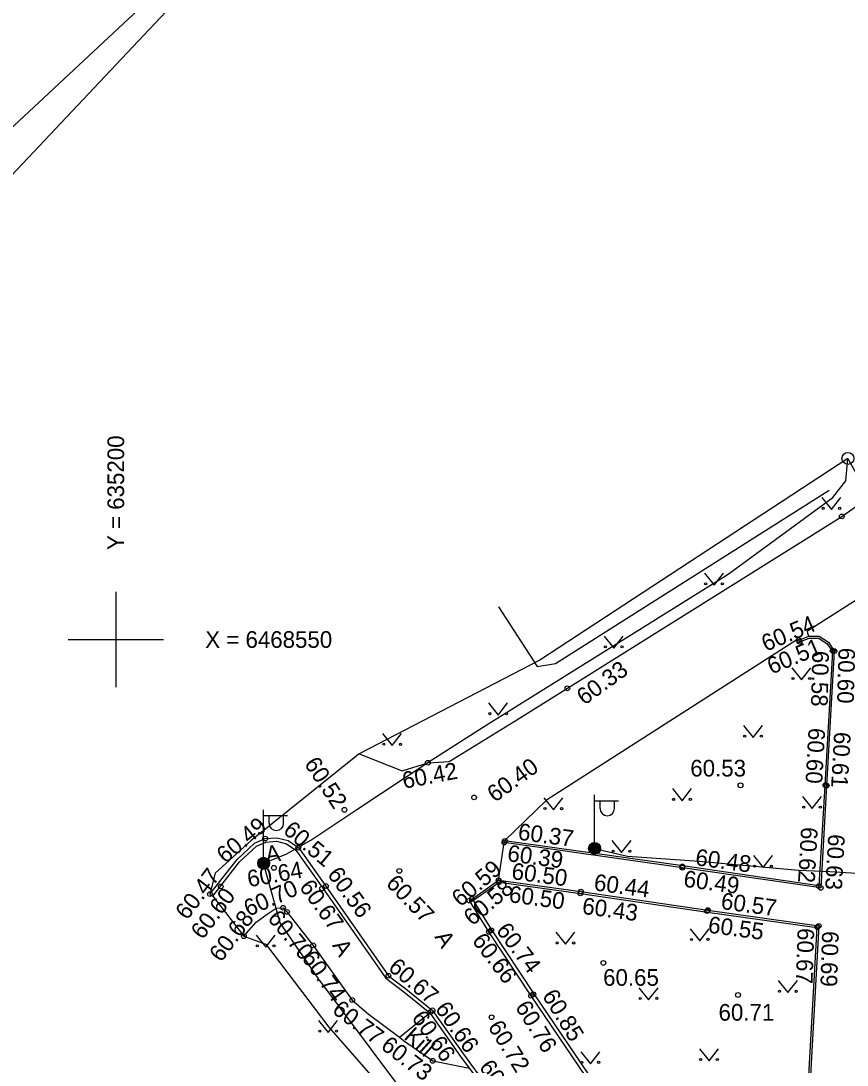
# Model space of a CAD drawing. Extents: x 634915 to 636012, y 6468014 to 6469078.
# Drawn here: x 635196.01 to 635230.74, y 6468532.12 to 6468575.99 of the extents above; entities that cross this region are included whole.
import ezdxf

# ---------------------------------------------------------------- set-up
doc = ezdxf.new("R2010")
doc.units = 0
for name, color, linetype in [('HALJASTUS', 7, 'Continuous'), ('KORGUS-EH2000', 7, 'Continuous'), ('MOOTPIIR', 7, 'Continuous'), ('MPKAABEL', 7, 'Continuous'), ('PIIR', 7, 'Continuous'), ('POST', 7, 'Continuous'), ('TEE', 7, 'Continuous'), ('VORK', 7, 'Continuous')]:
    doc.layers.add(name, color=color, linetype=linetype)

msp = doc.modelspace()

# ---------------------------------------------------------------- linework, layer by layer
at = {"layer": 'HALJASTUS'}
for p, q in [((635229.672, 6468555.961), (635230.077, 6468555.456)), ((635230.077, 6468555.456), (635230.472, 6468555.961)), ((635224.737, 6468552.791), (635225.142, 6468552.286)), ((635225.142, 6468552.286), (635225.537, 6468552.791)), ((635220.523, 6468550.142), (635220.928, 6468549.637)), ((635220.928, 6468549.637), (635221.323, 6468550.142)), ((635228.41, 6468548.811), (635228.815, 6468548.306)), ((635228.815, 6468548.306), (635229.21, 6468548.811)), ((635215.667, 6468547.333), (635216.072, 6468546.828)), ((635216.072, 6468546.828), (635216.467, 6468547.333)), ((635226.379, 6468546.392), (635226.784, 6468545.887)), ((635226.784, 6468545.887), (635227.179, 6468546.392)), ((635211.213, 6468546.049), (635211.618, 6468545.544)), ((635211.618, 6468545.544), (635212.013, 6468546.049)), ((635223.392, 6468543.734), (635223.797, 6468543.229)), ((635223.797, 6468543.229), (635224.192, 6468543.734)), ((635217.986, 6468543.345), (635218.391, 6468542.84)), ((635218.391, 6468542.84), (635218.786, 6468543.345)), ((635228.858, 6468543.405), (635229.263, 6468542.9)), ((635229.263, 6468542.9), (635229.658, 6468543.405)), ((635220.853, 6468541.553), (635221.258, 6468541.048)), ((635221.258, 6468541.048), (635221.653, 6468541.553)), ((635226.797, 6468540.926), (635227.202, 6468540.421)), ((635227.202, 6468540.421), (635227.597, 6468540.926)), ((635205.897, 6468537.581), (635206.302, 6468537.076)), ((635206.302, 6468537.076), (635206.697, 6468537.581)), ((635218.494, 6468537.7), (635218.899, 6468537.195)), ((635218.899, 6468537.195), (635219.294, 6468537.7)), ((635224.139, 6468537.85), (635224.544, 6468537.345)), ((635224.544, 6468537.345), (635224.939, 6468537.85)), ((635221.988, 6468535.371), (635222.393, 6468534.866)), ((635222.393, 6468534.866), (635222.788, 6468535.371)), ((635227.843, 6468535.669), (635228.248, 6468535.164)), ((635228.248, 6468535.164), (635228.643, 6468535.669)), ((635208.525, 6468533.997), (635208.93, 6468533.492)), ((635208.93, 6468533.492), (635209.325, 6468533.997)), ((635219.539, 6468532.682), (635219.944, 6468532.177)), ((635219.944, 6468532.177), (635220.339, 6468532.682)), ((635224.527, 6468532.802), (635224.932, 6468532.297)), ((635224.932, 6468532.297), (635225.327, 6468532.802))]:
    msp.add_line(p, q, dxfattribs=at)
msp.add_lwpolyline([(635216.09, 6468551.374), (635217.711, 6468548.87), (635218.477, 6468548.994), (635229.978, 6468556.278)], dxfattribs=at)
for centre, radius in [((635229.724, 6468555.511), 0.0428), ((635230.424, 6468555.511), 0.0452), ((635224.789, 6468552.341), 0.0428), ((635225.489, 6468552.341), 0.0452), ((635220.575, 6468549.693), 0.0428), ((635221.275, 6468549.693), 0.0452), ((635228.462, 6468548.362), 0.0428), ((635229.162, 6468548.362), 0.0452), ((635215.719, 6468546.884), 0.0428), ((635216.419, 6468546.884), 0.0452), ((635226.431, 6468545.942), 0.0428), ((635227.131, 6468545.942), 0.0452), ((635211.265, 6468545.599), 0.0428), ((635211.965, 6468545.599), 0.0452), ((635223.444, 6468543.284), 0.0428), ((635224.144, 6468543.284), 0.0452), ((635218.038, 6468542.896), 0.0428), ((635218.738, 6468542.896), 0.0452), ((635228.91, 6468542.955), 0.0428), ((635229.61, 6468542.955), 0.0452), ((635220.905, 6468541.104), 0.0428), ((635221.605, 6468541.104), 0.0452), ((635226.849, 6468540.476), 0.0428), ((635227.549, 6468540.476), 0.0452), ((635205.949, 6468537.131), 0.0428), ((635206.649, 6468537.131), 0.0452), ((635218.546, 6468537.251), 0.0428), ((635219.246, 6468537.251), 0.0452), ((635224.191, 6468537.4), 0.0428), ((635224.891, 6468537.4), 0.0452), ((635222.04, 6468534.921), 0.0428), ((635222.74, 6468534.921), 0.0452), ((635227.895, 6468535.219), 0.0428), ((635228.595, 6468535.219), 0.0452), ((635208.577, 6468533.547), 0.0428), ((635209.277, 6468533.547), 0.0452), ((635219.591, 6468532.233), 0.0428), ((635220.291, 6468532.233), 0.0452), ((635224.579, 6468532.352), 0.0428), ((635225.279, 6468532.352), 0.0452)]:
    msp.add_circle(centre, radius, dxfattribs=at)
at = {"layer": 'KORGUS-EH2000'}
for centre in [(635230.51, 6468555.17), (635228.703, 6468549.97), (635228.733, 6468549.908), (635230.129, 6468549.525), (635230.197, 6468549.512), (635218.98, 6468547.95), (635213.115, 6468544.822), (635226.255, 6468543.873), (635229.822, 6468543.88), (635229.874, 6468543.861), (635215.057, 6468543.366), (635209.61, 6468542.844), (635206.278, 6468541.636), (635216.328, 6468541.467), (635216.356, 6468541.54), (635207.673, 6468541.256), (635223.811, 6468540.465), (635206.646, 6468540.407), (635211.917, 6468540.279), (635223.814, 6468540.414), (635204.414, 6468539.624), (635208.83, 6468539.643), (635216.087, 6468539.883), (635216.102, 6468539.804), (635229.545, 6468539.639), (635203.959, 6468539.303), (635208.673, 6468539.545), (635219.523, 6468539.334), (635219.547, 6468539.41), (635229.626, 6468539.565), (635207.029, 6468538.73), (635214.86, 6468539.031), (635214.973, 6468539.1), (635207.194, 6468538.557), (635224.844, 6468538.589), (635224.884, 6468538.628), (635229.487, 6468537.914), (635229.54, 6468537.968), (635205.383, 6468537.533), (635215.682, 6468537.719), (635215.778, 6468537.785), (635208.296, 6468537.149), (635220.492, 6468536.41), (635211.458, 6468535.874), (635209.938, 6468534.853), (635217.453, 6468535.032), (635217.549, 6468535.095), (635226.149, 6468535.064), (635213.227, 6468534.346), (635213.311, 6468534.419), (635215.792, 6468534.128), (635213.32, 6468532.298)]:
    msp.add_circle(centre, 0.1, dxfattribs=at)
at = {"layer": 'MOOTPIIR'}
msp.add_lwpolyline([(635276.01, 6468562.368), (635242.378, 6468540.146), (635233.224, 6468553.288), (635230.769, 6468557.61), (635217.828, 6468549.131), (635210.23, 6468545.2), (635205.677, 6468541.542), (635204.184, 6468540.183), (635203.959, 6468539.303), (635204.077, 6468539.211), (635205.383, 6468537.533), (635206.312, 6468537.204), (635208.955, 6468533.709), (635214.126, 6468527.797)], dxfattribs=at)
at = {"layer": 'MPKAABEL'}
for points in [[(635247.089, 6468480.307), (635227.66, 6468510.691), (635226.25, 6468511.183), (635224.732, 6468513.25), (635222.539, 6468516.408), (635217.145, 6468524.147), (635211.818, 6468531.346), (635208.532, 6468535.733), (635206.913, 6468538.095), (635206.214, 6468540.6), (635207.163, 6468540.982), (635208.191, 6468541.565), (635210.124, 6468542.852), (635213.285, 6468544.95), (635215.572, 6468546.404), (635225.73, 6468552.741), (635230.134, 6468555.96), (635230.676, 6468556.665), (635230.769, 6468557.61)], [(635220.123, 6468541.222), (635221.507, 6468540.904), (635224.522, 6468540.685), (635228.692, 6468540.312), (635230.012, 6468540.253), (635232.686, 6468540.079), (635234.165, 6468539.617), (635235.379, 6468539.06)]]:
    msp.add_lwpolyline(points, dxfattribs=at)
at = {"layer": 'PIIR'}
for points in [[(635332.08, 6468687.29), (635316.16, 6468676.61), (635300.57, 6468664.83), (635286.03, 6468653.14), (635273.6, 6468642.68), (635255.89, 6468627.38), (635241.55, 6468614.27), (635227.22, 6468600.98), (635193, 6468569.06), (635161.75, 6468531.73), (635162.86, 6468530.72), (635132.26, 6468485.11), (635104.38, 6468437.96), (635061.25, 6468351.83), (635054.91, 6468337.03)], [(635194.44, 6468568.26), (635207.44, 6468582.05), (635227.22, 6468600.98), (635241.55, 6468614.27), (635255.89, 6468627.38), (635273.6, 6468642.68), (635286.03, 6468653.14), (635300.57, 6468664.83), (635316.16, 6468676.61), (635348.32, 6468627.48), (635305.49, 6468598.32), (635341.2, 6468547.43), (635377.42, 6468556.55), (635369.15, 6468578.33), (635371.53, 6468589.97), (635443.02, 6468636.29), (635459.58, 6468607.43), (635509.37, 6468465.57), (635505.89, 6468453.29)]]:
    msp.add_lwpolyline(points, dxfattribs=at)
at = {"layer": 'POST'}
for p, q in [((635220.123, 6468541.472), (635220.123, 6468543.472)), ((635220.123, 6468543.222), (635221.123, 6468543.222)), ((635220.35, 6468542.901), (635220.35, 6468543.222)), ((635220.962, 6468542.901), (635220.962, 6468543.222)), ((635206.214, 6468540.85), (635206.214, 6468542.85)), ((635206.214, 6468542.6), (635207.214, 6468542.6)), ((635206.441, 6468542.279), (635206.441, 6468542.6)), ((635207.053, 6468542.279), (635207.053, 6468542.6)), ((635220.123, 6468541.222), (635220.123, 6468541.222)), ((635206.214, 6468540.6), (635206.214, 6468540.6))]:
    msp.add_line(p, q, dxfattribs=at)
for centre, radius in [((635230.769, 6468557.61), 0.25), ((635220.123, 6468541.222), 0.25), ((635220.123, 6468541.222), 0.225), ((635220.123, 6468541.222), 0.2), ((635220.123, 6468541.222), 0.175), ((635220.123, 6468541.222), 0.15), ((635220.123, 6468541.222), 0.125), ((635220.123, 6468541.222), 0.1), ((635220.123, 6468541.222), 0.075), ((635220.123, 6468541.222), 0.05), ((635220.123, 6468541.222), 0.025), ((635206.214, 6468540.6), 0.25), ((635206.214, 6468540.6), 0.225), ((635206.214, 6468540.6), 0.2), ((635206.214, 6468540.6), 0.175), ((635206.214, 6468540.6), 0.15), ((635206.214, 6468540.6), 0.125), ((635206.214, 6468540.6), 0.1), ((635206.214, 6468540.6), 0.075), ((635206.214, 6468540.6), 0.05), ((635206.214, 6468540.6), 0.025)]:
    msp.add_circle(centre, radius, dxfattribs=at)
for centre in [(635220.656, 6468542.901), (635206.747, 6468542.279)]:
    msp.add_arc(centre, 0.306, 180, 0, dxfattribs=at)
at = {"layer": 'TEE'}
msp.add_line((635216.087, 6468539.883), (635216.328, 6468541.467), dxfattribs=at)
for points in [[(635210.23, 6468545.2), (635212.031, 6468544.478), (635213.115, 6468544.822), (635214.008, 6468544.879), (635216.748, 6468546.558), (635218.98, 6468547.95), (635230.51, 6468555.17), (635232.641, 6468556.679)], [(635229.127, 6468550.136), (635229.088, 6468550.246), (635229.073, 6468550.368), (635232.628, 6468552.634)], [(635228.732, 6468549.896), (635228.703, 6468549.97), (635229.127, 6468550.136), (635229.566, 6468550.138), (635229.954, 6468549.882), (635230.197, 6468549.512), (635229.874, 6468543.861), (635229.626, 6468539.565), (635223.814, 6468540.414), (635216.328, 6468541.467)], [(635228.732, 6468549.896), (635229.142, 6468550.056), (635229.542, 6468550.058), (635229.896, 6468549.824), (635230.116, 6468549.49), (635229.794, 6468543.866), (635229.551, 6468539.657), (635223.825, 6468540.493), (635216.339, 6468541.546), (635216.328, 6468541.467)], [(635228.703, 6468549.97), (635228.62, 6468549.99), (635218.1, 6468543.25), (635216.339, 6468541.546)], [(635203.959, 6468539.303), (635205.095, 6468540.755), (635205.828, 6468541.448), (635206.278, 6468541.636), (635206.771, 6468541.673), (635207.239, 6468541.553), (635207.673, 6468541.256), (635208.83, 6468539.643), (635211.458, 6468535.874), (635212.192, 6468535.32), (635213.311, 6468534.419), (635214.611, 6468532.573), (635215.556, 6468531.295)], [(635204.077, 6468539.211), (635205.206, 6468540.654), (635205.911, 6468541.32), (635206.313, 6468541.488), (635206.758, 6468541.522), (635207.176, 6468541.414), (635207.567, 6468541.147), (635208.708, 6468539.556), (635211.349, 6468535.769), (635212.1, 6468535.202), (635213.201, 6468534.315), (635214.489, 6468532.485), (635215.435, 6468531.206)], [(635214.987, 6468539.11), (635216.087, 6468539.883), (635219.547, 6468539.41), (635224.884, 6468538.628), (635229.54, 6468537.968), (635229.122, 6468530.43), (635228.437, 6468519.15)], [(635215.03, 6468539.042), (635216.107, 6468539.799), (635219.536, 6468539.331), (635224.873, 6468538.549), (635229.456, 6468537.899), (635229.042, 6468530.435), (635228.364, 6468519.258)], [(635230.637, 6468515.654), (635227.817, 6468519.794), (635226.896, 6468521.102), (635222.316, 6468527.856), (635217.453, 6468535.032), (635215.682, 6468537.719), (635214.86, 6468539.031), (635214.987, 6468539.111)], [(635230.724, 6468515.792), (635227.94, 6468519.879), (635227.019, 6468521.187), (635222.44, 6468527.94), (635217.578, 6468535.115), (635215.808, 6468537.8), (635214.987, 6468539.111)], [(635205.383, 6468537.533), (635205.895, 6468538.12), (635206.36, 6468538.463), (635206.742, 6468538.708), (635207.029, 6468538.73), (635207.194, 6468538.557), (635208.296, 6468537.149), (635209.938, 6468534.853), (635210.6, 6468534.278), (635211.927, 6468533.292), (635213.201, 6468534.315)], [(635211.927, 6468533.292), (635212.087, 6468533.153), (635213.32, 6468532.298), (635214.861, 6468531.983)]]:
    msp.add_lwpolyline(points, dxfattribs=at)
at = {"layer": 'VORK'}
for p, q in [((635200, 6468552), (635200, 6468548)), ((635198, 6468550), (635202, 6468550))]:
    msp.add_line(p, q, dxfattribs=at)

# ---------------------------------------------------------------- texts
at = {"layer": 'KORGUS-EH2000'}
for s, rotation, p in [('60.54', 22.9541, (635227.32, 6468549.48)), ('60.51', 22.9541, (635227.56, 6468548.522)), ('60.58', 268.5312, (635229.276, 6468549.531)), ('60.60', 268.5312, (635230.374, 6468549.66)), ('60.33', 35.8581, (635219.693, 6468547.216)), ('60.60', 266.7603, (635229.118, 6468546.301)), ('60.61', 266.7603, (635230.193, 6468546.133)), ('60.52', 303.3475, (635207.896, 6468544.777)), ('60.40', 35.8581, (635215.931, 6468543.133)), ('60.42', 10.751, (635212.111, 6468543.726)), ('60.49', 39.4202, (635204.598, 6468540.562)), ('60.51', 320.0472, (635206.99, 6468541.903)), ('60.37', 352.3881, (635216.874, 6468541.593)), ('60.62', 266.7603, (635228.804, 6468542.135)), ('60.63', 266.7603, (635229.945, 6468541.837)), ('60.39', 352.3881, (635216.428, 6468540.691)), ('60.48', 352.3881, (635224.329, 6468540.518)), ('60.64', 10.2092, (635205.592, 6468539.589)), ('60.59', 40.2819, (635214.486, 6468538.738)), ('60.50', 352.3881, (635216.605, 6468539.936)), ('60.47', 52.8707, (635203.003, 6468538.178)), ('60.56', 305.914, (635208.864, 6468540.129)), ('60.44', 352.3881, (635220.065, 6468539.463)), ('60.49', 352.3881, (635223.832, 6468539.616)), ('60.70', 23.9625, (635205.577, 6468538.347)), ('60.67', 305.914, (635207.684, 6468539.598)), ('60.57', 313.9325, (635211.318, 6468539.712)), ('60.58', 40.2819, (635214.987, 6468537.941)), ('60.60', 52.8707, (635203.652, 6468537.356)), ('60.50', 352.3881, (635216.493, 6468538.969)), ('60.57', 352.3881, (635225.402, 6468538.681)), ('60.43', 352.3881, (635219.571, 6468538.476)), ('60.68', 52.8707, (635204.427, 6468536.408)), ('60.70', 309.5445, (635206.346, 6468538.271)), ('60.55', 352.3881, (635224.862, 6468537.686)), ('60.74', 307.1309, (635215.951, 6468537.772)), ('60.66', 307.1309, (635214.944, 6468537.34)), ('60.67', 268.1849, (635228.656, 6468537.885)), ('60.69', 268.1849, (635229.687, 6468537.759)), ('60.74', 305.3192, (635207.783, 6468536.622)), ('60.67', 319.514, (635211.407, 6468536.15)), ('60.85', 301.5457, (635217.897, 6468535.036)), ('60.77', 322.8691, (635209.051, 6468534.347)), ('60.66', 304.9921, (635213.394, 6468534.484)), ('60.76', 301.5457, (635216.763, 6468534.562)), ('60.66', 304.9921, (635212.407, 6468534.106)), ('60.72', 301.5457, (635215.617, 6468533.733)), ('60.73', 322.5299, (635211.095, 6468532.838)), ('60.77', 306.0342, (635215.24, 6468532.027))]:
    msp.add_text(s, height=0.7, rotation=rotation, dxfattribs=at).set_placement(p)
for s, p in [('60.53', (635224.144, 6468544.245)), ('60.65', (635220.481, 6468535.452)), ('60.71', (635225.332, 6468533.986))]:
    msp.add_text(s, height=0.7, dxfattribs=at).set_placement(p)
at = {"layer": 'TEE'}
for s, rotation, p in [('A', 8.4677, (635206.345, 6468540.614)), ('A', 301.5292, (635213.379, 6468537.508)), ('A', 301.5292, (635209.078, 6468537.149)), ('Kill', 317.9428, (635212.069, 6468533.257))]:
    msp.add_text(s, height=0.7, rotation=rotation, dxfattribs=at).set_placement(p)
at = {"layer": 'VORK'}
msp.add_text(' Y = 635200', height=0.7, rotation=90, dxfattribs=at).set_placement((635200.35, 6468553.5))
msp.add_text(' X = 6468550', height=0.7, dxfattribs=at).set_placement((635203.5, 6468549.65))

doc.saveas('drawing.dxf')
